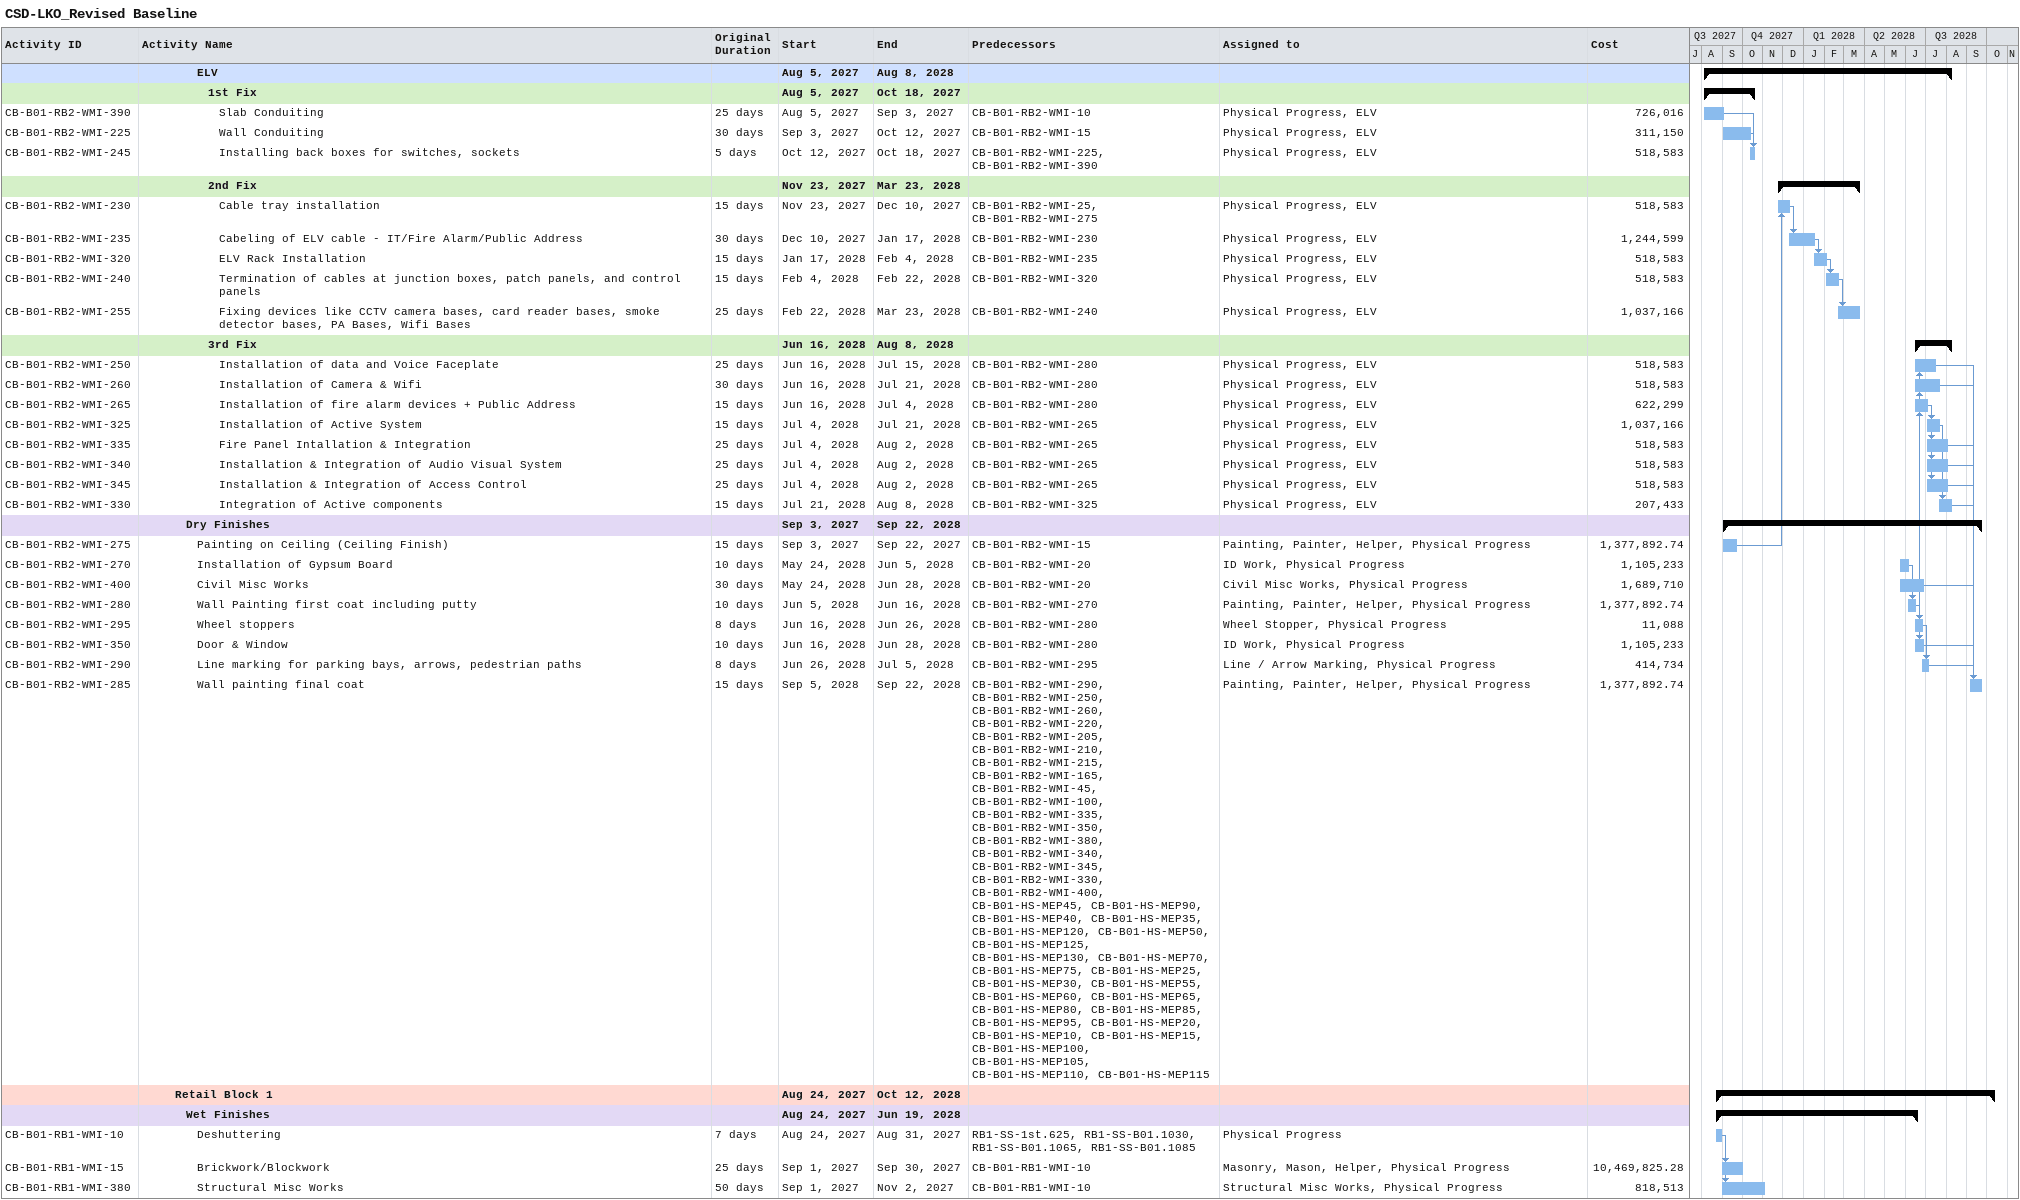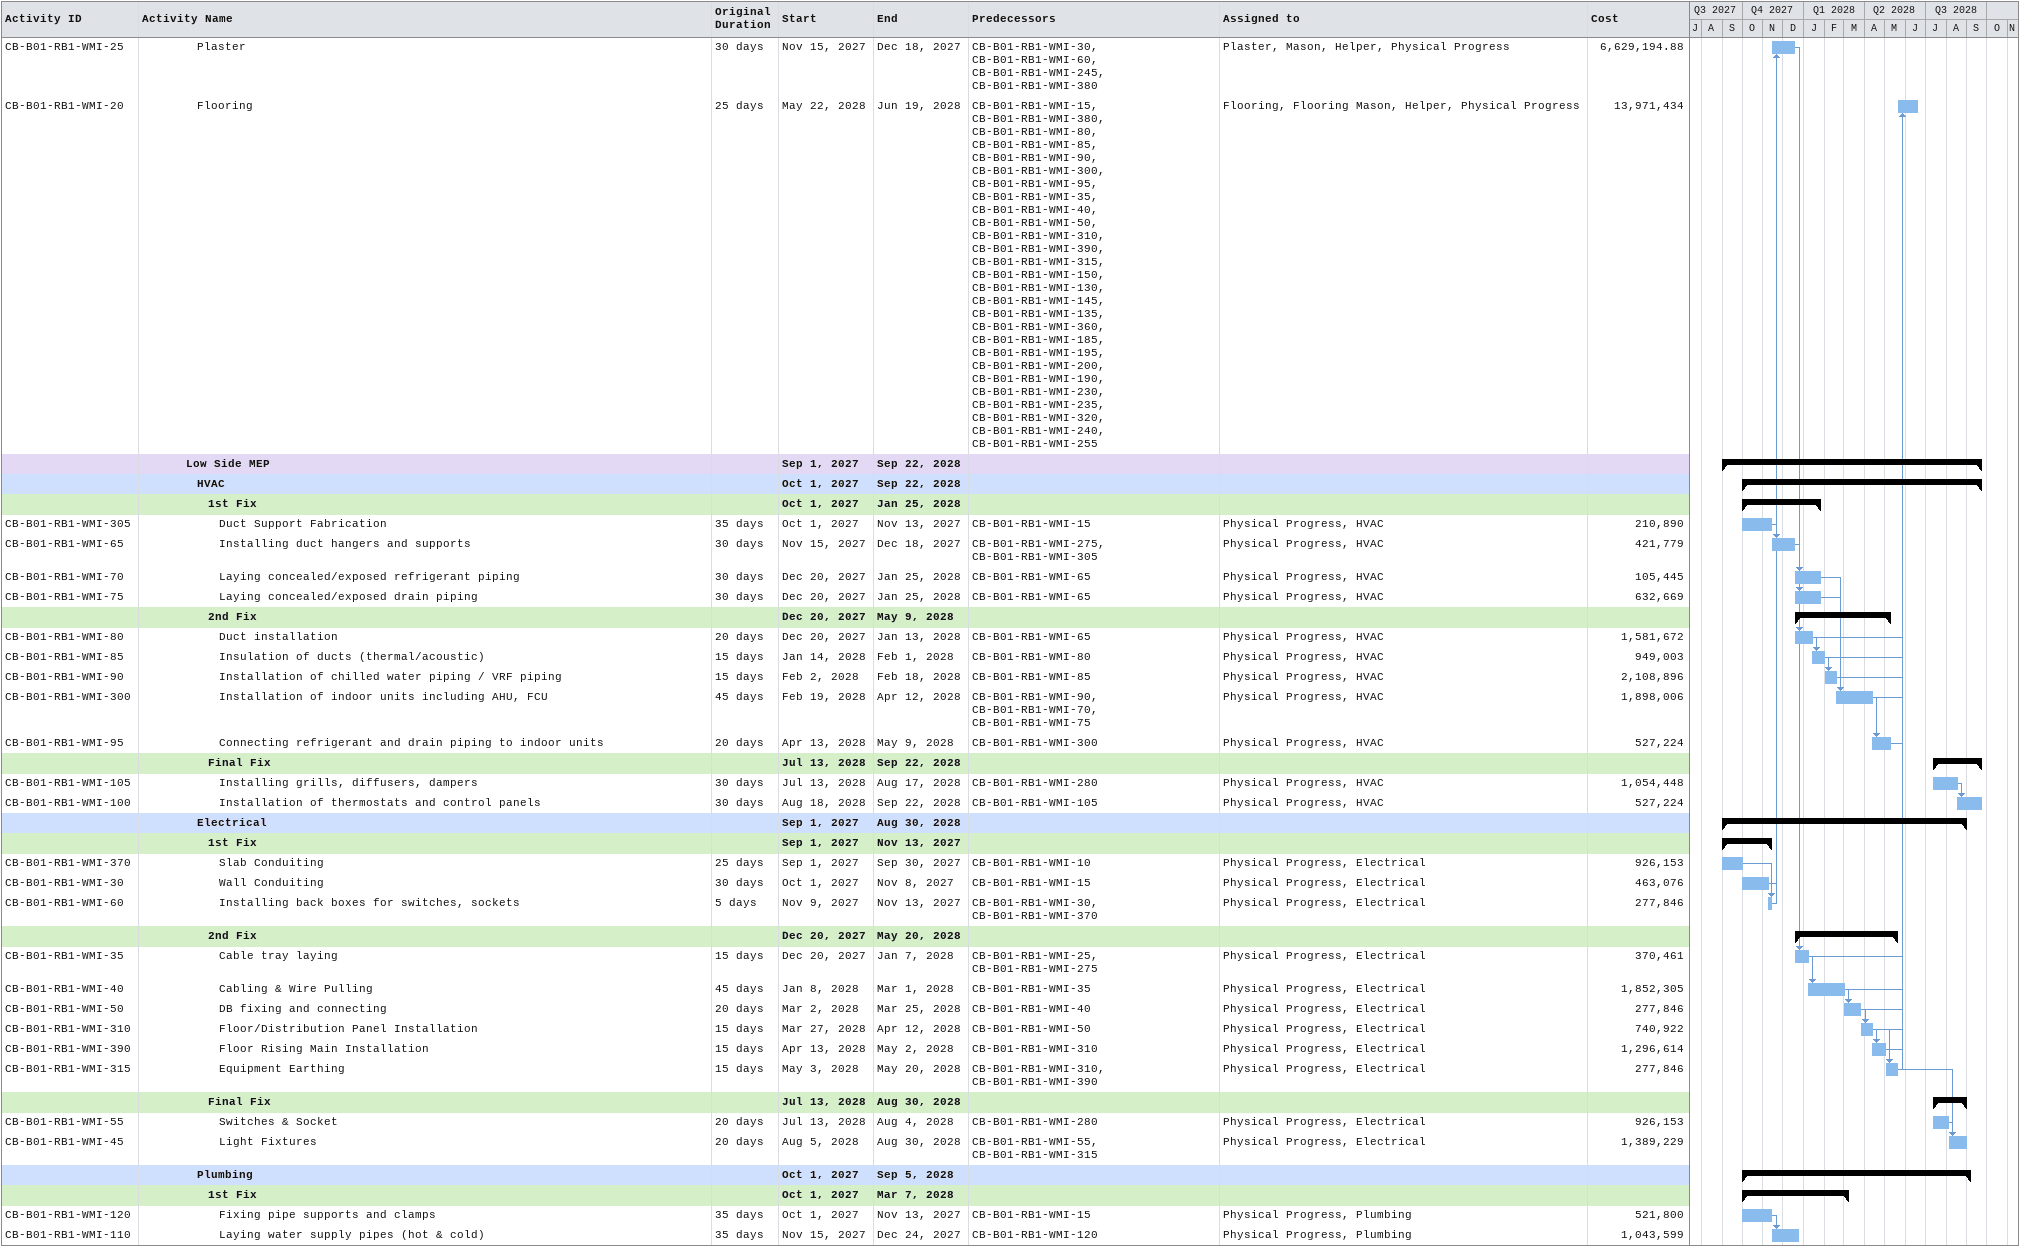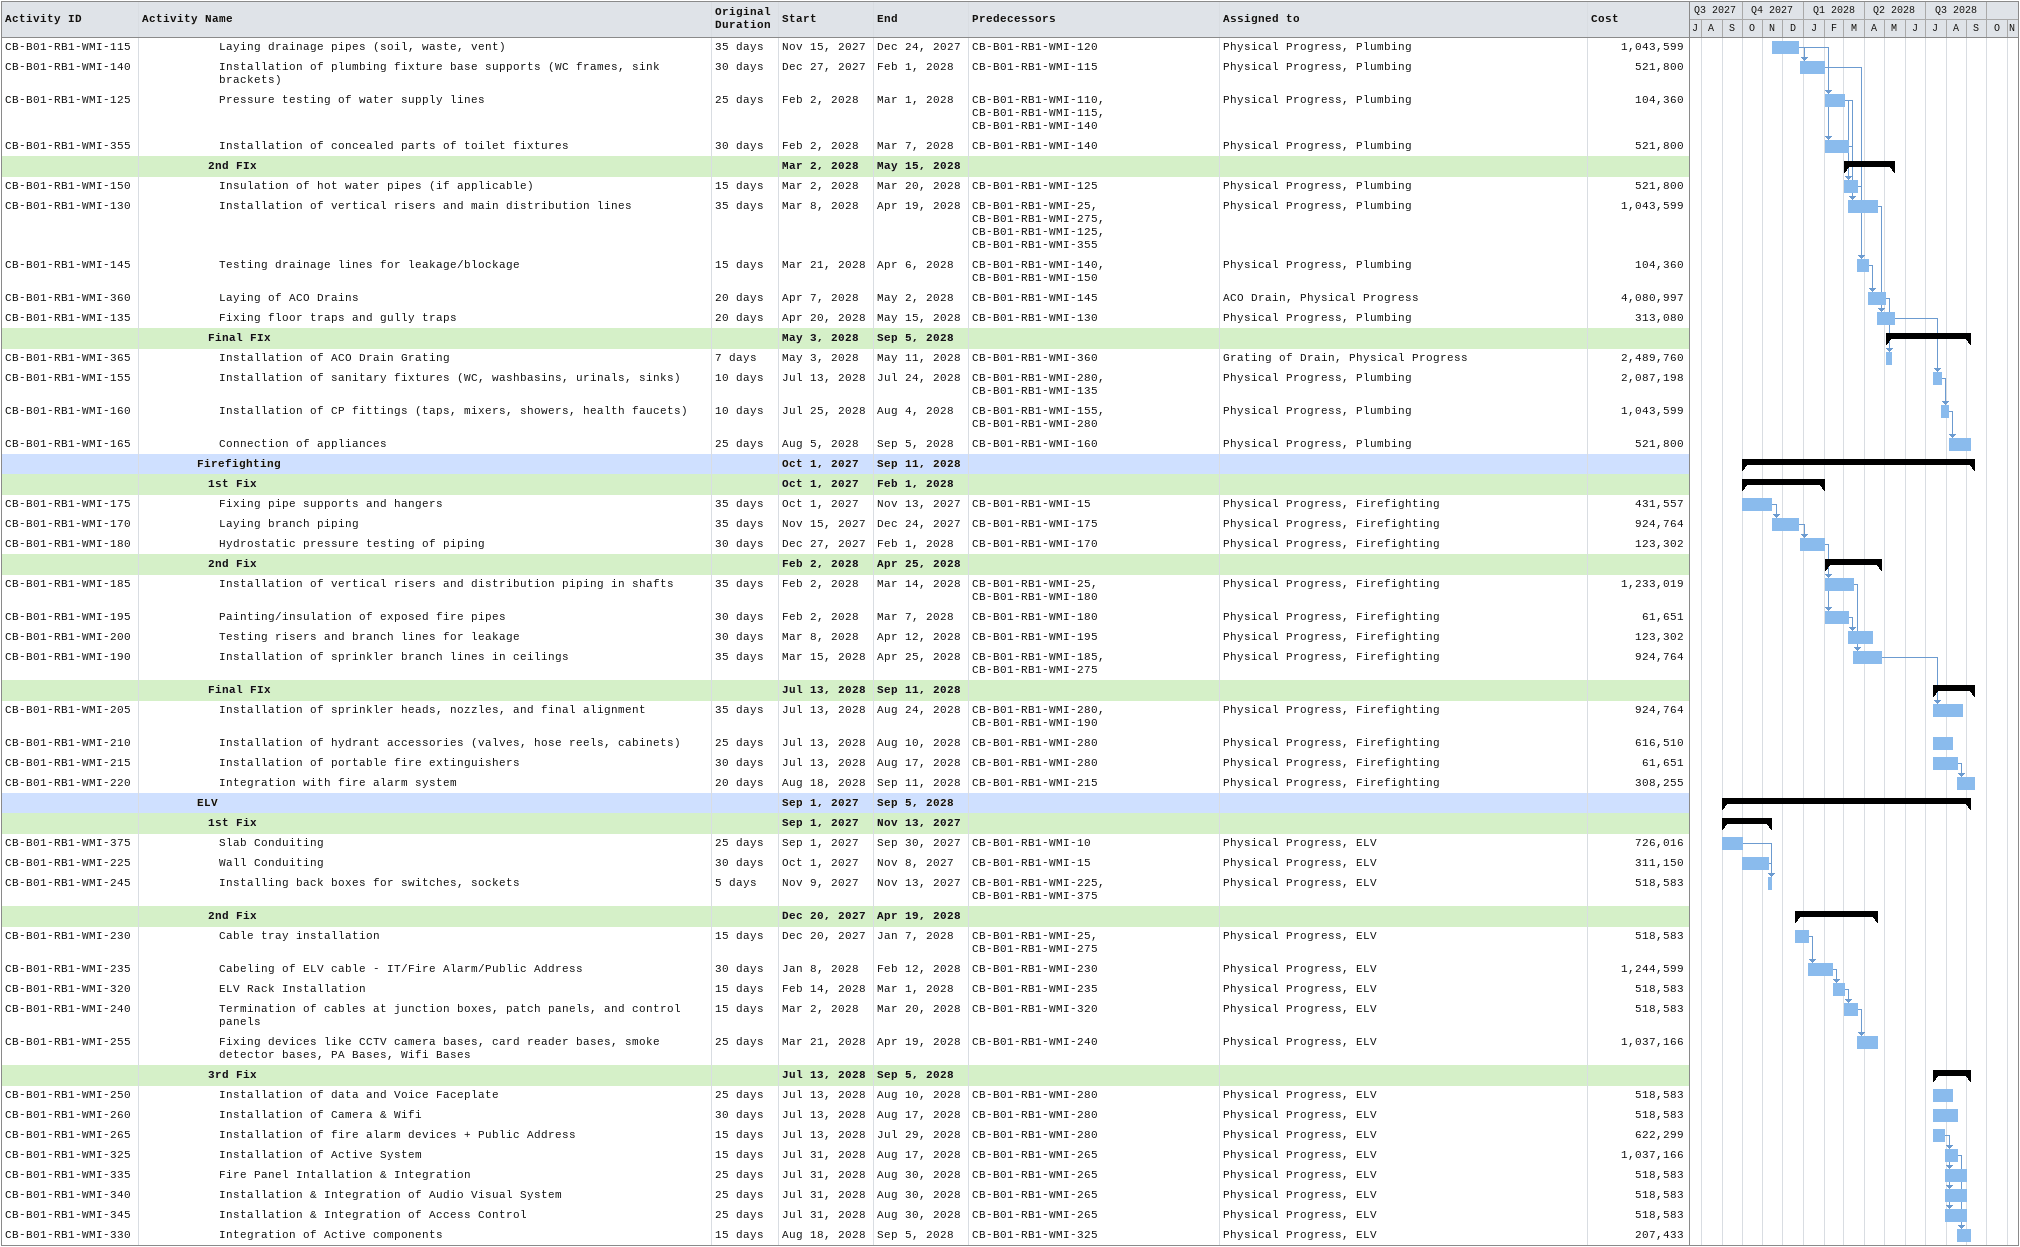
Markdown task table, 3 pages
CSD-LKO_Revised Baseline

| ID | Level | Task | Original duration | Start | Finish | Predecessors | Resources | Cost |
|---|---|---|---|---|---|---|---|---|
|  | 6 | **ELV** |  | 2027-08-05 | 2028-08-08 |  |  |  |
|  | 7 | **1st Fix** |  | 2027-08-05 | 2027-10-18 |  |  |  |
| CB-B01-RB2-WMI-390 | 8 | Slab Conduiting | 25d | 2027-08-05 | 2027-09-03 | CB-B01-RB2-WMI-10 | Physical Progress, ELV | 726016 |
| CB-B01-RB2-WMI-225 | 8 | Wall Conduiting | 30d | 2027-09-03 | 2027-10-12 | CB-B01-RB2-WMI-15 | Physical Progress, ELV | 311150 |
| CB-B01-RB2-WMI-245 | 8 | Installing back boxes for switches, sockets | 5d | 2027-10-12 | 2027-10-18 | CB-B01-RB2-WMI-225, CB-B01-RB2-WMI-390 | Physical Progress, ELV | 518583 |
|  | 7 | **2nd Fix** |  | 2027-11-23 | 2028-03-23 |  |  |  |
| CB-B01-RB2-WMI-230 | 8 | Cable tray installation | 15d | 2027-11-23 | 2027-12-10 | CB-B01-RB2-WMI-25, CB-B01-RB2-WMI-275 | Physical Progress, ELV | 518583 |
| CB-B01-RB2-WMI-235 | 8 | Cabeling of ELV cable - IT/Fire Alarm/Public Address | 30d | 2027-12-10 | 2028-01-17 | CB-B01-RB2-WMI-230 | Physical Progress, ELV | 1244599 |
| CB-B01-RB2-WMI-320 | 8 | ELV Rack Installation | 15d | 2028-01-17 | 2028-02-04 | CB-B01-RB2-WMI-235 | Physical Progress, ELV | 518583 |
| CB-B01-RB2-WMI-240 | 8 | Termination of cables at junction boxes, patch panels, and control panels | 15d | 2028-02-04 | 2028-02-22 | CB-B01-RB2-WMI-320 | Physical Progress, ELV | 518583 |
| CB-B01-RB2-WMI-255 | 8 | Fixing devices like CCTV camera bases, card reader bases, smoke detector bases, PA Bases, Wifi Bases | 25d | 2028-02-22 | 2028-03-23 | CB-B01-RB2-WMI-240 | Physical Progress, ELV | 1037166 |
|  | 7 | **3rd Fix** |  | 2028-06-16 | 2028-08-08 |  |  |  |
| CB-B01-RB2-WMI-250 | 8 | Installation of data and Voice Faceplate | 25d | 2028-06-16 | 2028-07-15 | CB-B01-RB2-WMI-280 | Physical Progress, ELV | 518583 |
| CB-B01-RB2-WMI-260 | 8 | Installation of Camera & Wifi | 30d | 2028-06-16 | 2028-07-21 | CB-B01-RB2-WMI-280 | Physical Progress, ELV | 518583 |
| CB-B01-RB2-WMI-265 | 8 | Installation of fire alarm devices + Public Address | 15d | 2028-06-16 | 2028-07-04 | CB-B01-RB2-WMI-280 | Physical Progress, ELV | 622299 |
| CB-B01-RB2-WMI-325 | 8 | Installation of Active System | 15d | 2028-07-04 | 2028-07-21 | CB-B01-RB2-WMI-265 | Physical Progress, ELV | 1037166 |
| CB-B01-RB2-WMI-335 | 8 | Fire Panel Intallation & Integration | 25d | 2028-07-04 | 2028-08-02 | CB-B01-RB2-WMI-265 | Physical Progress, ELV | 518583 |
| CB-B01-RB2-WMI-340 | 8 | Installation & Integration of Audio Visual System | 25d | 2028-07-04 | 2028-08-02 | CB-B01-RB2-WMI-265 | Physical Progress, ELV | 518583 |
| CB-B01-RB2-WMI-345 | 8 | Installation & Integration of Access Control | 25d | 2028-07-04 | 2028-08-02 | CB-B01-RB2-WMI-265 | Physical Progress, ELV | 518583 |
| CB-B01-RB2-WMI-330 | 8 | Integration of Active components | 15d | 2028-07-21 | 2028-08-08 | CB-B01-RB2-WMI-325 | Physical Progress, ELV | 207433 |
|  | 5 | **Dry Finishes** |  | 2027-09-03 | 2028-09-22 |  |  |  |
| CB-B01-RB2-WMI-275 | 6 | Painting on Ceiling (Ceiling Finish) | 15d | 2027-09-03 | 2027-09-22 | CB-B01-RB2-WMI-15 | Painting, Painter, Helper, Physical Progress | 1377892.74 |
| CB-B01-RB2-WMI-270 | 6 | Installation of Gypsum Board | 10d | 2028-05-24 | 2028-06-05 | CB-B01-RB2-WMI-20 | ID Work, Physical Progress | 1105233 |
| CB-B01-RB2-WMI-400 | 6 | Civil Misc Works | 30d | 2028-05-24 | 2028-06-28 | CB-B01-RB2-WMI-20 | Civil Misc Works, Physical Progress | 1689710 |
| CB-B01-RB2-WMI-280 | 6 | Wall Painting first coat including putty | 10d | 2028-06-05 | 2028-06-16 | CB-B01-RB2-WMI-270 | Painting, Painter, Helper, Physical Progress | 1377892.74 |
| CB-B01-RB2-WMI-295 | 6 | Wheel stoppers | 8d | 2028-06-16 | 2028-06-26 | CB-B01-RB2-WMI-280 | Wheel Stopper, Physical Progress | 11088 |
| CB-B01-RB2-WMI-350 | 6 | Door & Window | 10d | 2028-06-16 | 2028-06-28 | CB-B01-RB2-WMI-280 | ID Work, Physical Progress | 1105233 |
| CB-B01-RB2-WMI-290 | 6 | Line marking for parking bays, arrows, pedestrian paths | 8d | 2028-06-26 | 2028-07-05 | CB-B01-RB2-WMI-295 | Line / Arrow Marking, Physical Progress | 414734 |
| CB-B01-RB2-WMI-285 | 6 | Wall painting final coat | 15d | 2028-09-05 | 2028-09-22 | CB-B01-RB2-WMI-290, CB-B01-RB2-WMI-250, CB-B01-RB2-WMI-260, CB-B01-RB2-WMI-220, CB-B01-RB2-WMI-205, CB-B01-RB2-WMI-210, CB-B01-RB2-WMI-215, CB-B01-RB2-WMI-165, CB-B01-RB2-WMI-45, CB-B01-RB2-WMI-100, CB-B01-RB2-WMI-335, CB-B01-RB2-WMI-350, CB-B01-RB2-WMI-380, CB-B01-RB2-WMI-340, CB-B01-RB2-WMI-345, CB-B01-RB2-WMI-330, CB-B01-RB2-WMI-400, CB-B01-HS-MEP45, CB-B01-HS-MEP90, CB-B01-HS-MEP40, CB-B01-HS-MEP35, CB-B01-HS-MEP120, CB-B01-HS-MEP50, CB-B01-HS-MEP125, CB-B01-HS-MEP130, CB-B01-HS-MEP70, CB-B01-HS-MEP75, CB-B01-HS-MEP25, CB-B01-HS-MEP30, CB-B01-HS-MEP55, CB-B01-HS-MEP60, CB-B01-HS-MEP65, CB-B01-HS-MEP80, CB-B01-HS-MEP85, CB-B01-HS-MEP95, CB-B01-HS-MEP20, CB-B01-HS-MEP10, CB-B01-HS-MEP15, CB-B01-HS-MEP100, CB-B01-HS-MEP105, CB-B01-HS-MEP110, CB-B01-HS-MEP115 | Painting, Painter, Helper, Physical Progress | 1377892.74 |
|  | 4 | **Retail Block 1** |  | 2027-08-24 | 2028-10-12 |  |  |  |
|  | 5 | **Wet Finishes** |  | 2027-08-24 | 2028-06-19 |  |  |  |
| CB-B01-RB1-WMI-10 | 6 | Deshuttering | 7d | 2027-08-24 | 2027-08-31 | RB1-SS-1st.625, RB1-SS-B01.1030, RB1-SS-B01.1065, RB1-SS-B01.1085 | Physical Progress |  |
| CB-B01-RB1-WMI-15 | 6 | Brickwork/Blockwork | 25d | 2027-09-01 | 2027-09-30 | CB-B01-RB1-WMI-10 | Masonry, Mason, Helper, Physical Progress | 10469825.28 |
| CB-B01-RB1-WMI-380 | 6 | Structural Misc Works | 50d | 2027-09-01 | 2027-11-02 | CB-B01-RB1-WMI-10 | Structural Misc Works, Physical Progress | 818513 |
| CB-B01-RB1-WMI-25 | 6 | Plaster | 30d | 2027-11-15 | 2027-12-18 | CB-B01-RB1-WMI-30, CB-B01-RB1-WMI-60, CB-B01-RB1-WMI-245, CB-B01-RB1-WMI-380 | Plaster, Mason, Helper, Physical Progress | 6629194.88 |
| CB-B01-RB1-WMI-20 | 6 | Flooring | 25d | 2028-05-22 | 2028-06-19 | CB-B01-RB1-WMI-15, CB-B01-RB1-WMI-380, CB-B01-RB1-WMI-80, CB-B01-RB1-WMI-85, CB-B01-RB1-WMI-90, CB-B01-RB1-WMI-300, CB-B01-RB1-WMI-95, CB-B01-RB1-WMI-35, CB-B01-RB1-WMI-40, CB-B01-RB1-WMI-50, CB-B01-RB1-WMI-310, CB-B01-RB1-WMI-390, CB-B01-RB1-WMI-315, CB-B01-RB1-WMI-150, CB-B01-RB1-WMI-130, CB-B01-RB1-WMI-145, CB-B01-RB1-WMI-135, CB-B01-RB1-WMI-360, CB-B01-RB1-WMI-185, CB-B01-RB1-WMI-195, CB-B01-RB1-WMI-200, CB-B01-RB1-WMI-190, CB-B01-RB1-WMI-230, CB-B01-RB1-WMI-235, CB-B01-RB1-WMI-320, CB-B01-RB1-WMI-240, CB-B01-RB1-WMI-255 | Flooring, Flooring Mason, Helper, Physical Progress | 13971434 |
|  | 5 | **Low Side MEP** |  | 2027-09-01 | 2028-09-22 |  |  |  |
|  | 6 | **HVAC** |  | 2027-10-01 | 2028-09-22 |  |  |  |
|  | 7 | **1st Fix** |  | 2027-10-01 | 2028-01-25 |  |  |  |
| CB-B01-RB1-WMI-305 | 8 | Duct Support Fabrication | 35d | 2027-10-01 | 2027-11-13 | CB-B01-RB1-WMI-15 | Physical Progress, HVAC | 210890 |
| CB-B01-RB1-WMI-65 | 8 | Installing duct hangers and supports | 30d | 2027-11-15 | 2027-12-18 | CB-B01-RB1-WMI-275, CB-B01-RB1-WMI-305 | Physical Progress, HVAC | 421779 |
| CB-B01-RB1-WMI-70 | 8 | Laying concealed/exposed refrigerant piping | 30d | 2027-12-20 | 2028-01-25 | CB-B01-RB1-WMI-65 | Physical Progress, HVAC | 105445 |
| CB-B01-RB1-WMI-75 | 8 | Laying concealed/exposed drain piping | 30d | 2027-12-20 | 2028-01-25 | CB-B01-RB1-WMI-65 | Physical Progress, HVAC | 632669 |
|  | 7 | **2nd Fix** |  | 2027-12-20 | 2028-05-09 |  |  |  |
| CB-B01-RB1-WMI-80 | 8 | Duct installation | 20d | 2027-12-20 | 2028-01-13 | CB-B01-RB1-WMI-65 | Physical Progress, HVAC | 1581672 |
| CB-B01-RB1-WMI-85 | 8 | Insulation of ducts (thermal/acoustic) | 15d | 2028-01-14 | 2028-02-01 | CB-B01-RB1-WMI-80 | Physical Progress, HVAC | 949003 |
| CB-B01-RB1-WMI-90 | 8 | Installation of chilled water piping / VRF piping | 15d | 2028-02-02 | 2028-02-18 | CB-B01-RB1-WMI-85 | Physical Progress, HVAC | 2108896 |
| CB-B01-RB1-WMI-300 | 8 | Installation of indoor units including AHU, FCU | 45d | 2028-02-19 | 2028-04-12 | CB-B01-RB1-WMI-90, CB-B01-RB1-WMI-70, CB-B01-RB1-WMI-75 | Physical Progress, HVAC | 1898006 |
| CB-B01-RB1-WMI-95 | 8 | Connecting refrigerant and drain piping to indoor units | 20d | 2028-04-13 | 2028-05-09 | CB-B01-RB1-WMI-300 | Physical Progress, HVAC | 527224 |
|  | 7 | **Final Fix** |  | 2028-07-13 | 2028-09-22 |  |  |  |
| CB-B01-RB1-WMI-105 | 8 | Installing grills, diffusers, dampers | 30d | 2028-07-13 | 2028-08-17 | CB-B01-RB1-WMI-280 | Physical Progress, HVAC | 1054448 |
| CB-B01-RB1-WMI-100 | 8 | Installation of thermostats and control panels | 30d | 2028-08-18 | 2028-09-22 | CB-B01-RB1-WMI-105 | Physical Progress, HVAC | 527224 |
|  | 6 | **Electrical** |  | 2027-09-01 | 2028-08-30 |  |  |  |
|  | 7 | **1st Fix** |  | 2027-09-01 | 2027-11-13 |  |  |  |
| CB-B01-RB1-WMI-370 | 8 | Slab Conduiting | 25d | 2027-09-01 | 2027-09-30 | CB-B01-RB1-WMI-10 | Physical Progress, Electrical | 926153 |
| CB-B01-RB1-WMI-30 | 8 | Wall Conduiting | 30d | 2027-10-01 | 2027-11-08 | CB-B01-RB1-WMI-15 | Physical Progress, Electrical | 463076 |
| CB-B01-RB1-WMI-60 | 8 | Installing back boxes for switches, sockets | 5d | 2027-11-09 | 2027-11-13 | CB-B01-RB1-WMI-30, CB-B01-RB1-WMI-370 | Physical Progress, Electrical | 277846 |
|  | 7 | **2nd Fix** |  | 2027-12-20 | 2028-05-20 |  |  |  |
| CB-B01-RB1-WMI-35 | 8 | Cable tray laying | 15d | 2027-12-20 | 2028-01-07 | CB-B01-RB1-WMI-25, CB-B01-RB1-WMI-275 | Physical Progress, Electrical | 370461 |
| CB-B01-RB1-WMI-40 | 8 | Cabling & Wire Pulling | 45d | 2028-01-08 | 2028-03-01 | CB-B01-RB1-WMI-35 | Physical Progress, Electrical | 1852305 |
| CB-B01-RB1-WMI-50 | 8 | DB fixing and connecting | 20d | 2028-03-02 | 2028-03-25 | CB-B01-RB1-WMI-40 | Physical Progress, Electrical | 277846 |
| CB-B01-RB1-WMI-310 | 8 | Floor/Distribution Panel Installation | 15d | 2028-03-27 | 2028-04-12 | CB-B01-RB1-WMI-50 | Physical Progress, Electrical | 740922 |
| CB-B01-RB1-WMI-390 | 8 | Floor Rising Main Installation | 15d | 2028-04-13 | 2028-05-02 | CB-B01-RB1-WMI-310 | Physical Progress, Electrical | 1296614 |
| CB-B01-RB1-WMI-315 | 8 | Equipment Earthing | 15d | 2028-05-03 | 2028-05-20 | CB-B01-RB1-WMI-310, CB-B01-RB1-WMI-390 | Physical Progress, Electrical | 277846 |
|  | 7 | **Final Fix** |  | 2028-07-13 | 2028-08-30 |  |  |  |
| CB-B01-RB1-WMI-55 | 8 | Switches & Socket | 20d | 2028-07-13 | 2028-08-04 | CB-B01-RB1-WMI-280 | Physical Progress, Electrical | 926153 |
| CB-B01-RB1-WMI-45 | 8 | Light Fixtures | 20d | 2028-08-05 | 2028-08-30 | CB-B01-RB1-WMI-55, CB-B01-RB1-WMI-315 | Physical Progress, Electrical | 1389229 |
|  | 6 | **Plumbing** |  | 2027-10-01 | 2028-09-05 |  |  |  |
|  | 7 | **1st Fix** |  | 2027-10-01 | 2028-03-07 |  |  |  |
| CB-B01-RB1-WMI-120 | 8 | Fixing pipe supports and clamps | 35d | 2027-10-01 | 2027-11-13 | CB-B01-RB1-WMI-15 | Physical Progress, Plumbing | 521800 |
| CB-B01-RB1-WMI-110 | 8 | Laying water supply pipes (hot & cold) | 35d | 2027-11-15 | 2027-12-24 | CB-B01-RB1-WMI-120 | Physical Progress, Plumbing | 1043599 |
| CB-B01-RB1-WMI-115 | 8 | Laying drainage pipes (soil, waste, vent) | 35d | 2027-11-15 | 2027-12-24 | CB-B01-RB1-WMI-120 | Physical Progress, Plumbing | 1043599 |
| CB-B01-RB1-WMI-140 | 8 | Installation of plumbing fixture base supports (WC frames, sink brackets) | 30d | 2027-12-27 | 2028-02-01 | CB-B01-RB1-WMI-115 | Physical Progress, Plumbing | 521800 |
| CB-B01-RB1-WMI-125 | 8 | Pressure testing of water supply lines | 25d | 2028-02-02 | 2028-03-01 | CB-B01-RB1-WMI-110, CB-B01-RB1-WMI-115, CB-B01-RB1-WMI-140 | Physical Progress, Plumbing | 104360 |
| CB-B01-RB1-WMI-355 | 8 | Installation of concealed parts of toilet fixtures | 30d | 2028-02-02 | 2028-03-07 | CB-B01-RB1-WMI-140 | Physical Progress, Plumbing | 521800 |
|  | 7 | **2nd FIx** |  | 2028-03-02 | 2028-05-15 |  |  |  |
| CB-B01-RB1-WMI-150 | 8 | Insulation of hot water pipes (if applicable) | 15d | 2028-03-02 | 2028-03-20 | CB-B01-RB1-WMI-125 | Physical Progress, Plumbing | 521800 |
| CB-B01-RB1-WMI-130 | 8 | Installation of vertical risers and main distribution lines | 35d | 2028-03-08 | 2028-04-19 | CB-B01-RB1-WMI-25, CB-B01-RB1-WMI-275, CB-B01-RB1-WMI-125, CB-B01-RB1-WMI-355 | Physical Progress, Plumbing | 1043599 |
| CB-B01-RB1-WMI-145 | 8 | Testing drainage lines for leakage/blockage | 15d | 2028-03-21 | 2028-04-06 | CB-B01-RB1-WMI-140, CB-B01-RB1-WMI-150 | Physical Progress, Plumbing | 104360 |
| CB-B01-RB1-WMI-360 | 8 | Laying of ACO Drains | 20d | 2028-04-07 | 2028-05-02 | CB-B01-RB1-WMI-145 | ACO Drain, Physical Progress | 4080997 |
| CB-B01-RB1-WMI-135 | 8 | Fixing floor traps and gully traps | 20d | 2028-04-20 | 2028-05-15 | CB-B01-RB1-WMI-130 | Physical Progress, Plumbing | 313080 |
|  | 7 | **Final FIx** |  | 2028-05-03 | 2028-09-05 |  |  |  |
| CB-B01-RB1-WMI-365 | 8 | Installation of ACO Drain Grating | 7d | 2028-05-03 | 2028-05-11 | CB-B01-RB1-WMI-360 | Grating of Drain, Physical Progress | 2489760 |
| CB-B01-RB1-WMI-155 | 8 | Installation of sanitary fixtures (WC, washbasins, urinals, sinks) | 10d | 2028-07-13 | 2028-07-24 | CB-B01-RB1-WMI-280, CB-B01-RB1-WMI-135 | Physical Progress, Plumbing | 2087198 |
| CB-B01-RB1-WMI-160 | 8 | Installation of CP fittings (taps, mixers, showers, health faucets) | 10d | 2028-07-25 | 2028-08-04 | CB-B01-RB1-WMI-155, CB-B01-RB1-WMI-280 | Physical Progress, Plumbing | 1043599 |
| CB-B01-RB1-WMI-165 | 8 | Connection of appliances | 25d | 2028-08-05 | 2028-09-05 | CB-B01-RB1-WMI-160 | Physical Progress, Plumbing | 521800 |
|  | 6 | **Firefighting** |  | 2027-10-01 | 2028-09-11 |  |  |  |
|  | 7 | **1st Fix** |  | 2027-10-01 | 2028-02-01 |  |  |  |
| CB-B01-RB1-WMI-175 | 8 | Fixing pipe supports and hangers | 35d | 2027-10-01 | 2027-11-13 | CB-B01-RB1-WMI-15 | Physical Progress, Firefighting | 431557 |
| CB-B01-RB1-WMI-170 | 8 | Laying branch piping | 35d | 2027-11-15 | 2027-12-24 | CB-B01-RB1-WMI-175 | Physical Progress, Firefighting | 924764 |
| CB-B01-RB1-WMI-180 | 8 | Hydrostatic pressure testing of piping | 30d | 2027-12-27 | 2028-02-01 | CB-B01-RB1-WMI-170 | Physical Progress, Firefighting | 123302 |
|  | 7 | **2nd Fix** |  | 2028-02-02 | 2028-04-25 |  |  |  |
| CB-B01-RB1-WMI-185 | 8 | Installation of vertical risers and distribution piping in shafts | 35d | 2028-02-02 | 2028-03-14 | CB-B01-RB1-WMI-25, CB-B01-RB1-WMI-180 | Physical Progress, Firefighting | 1233019 |
| CB-B01-RB1-WMI-195 | 8 | Painting/insulation of exposed fire pipes | 30d | 2028-02-02 | 2028-03-07 | CB-B01-RB1-WMI-180 | Physical Progress, Firefighting | 61651 |
| CB-B01-RB1-WMI-200 | 8 | Testing risers and branch lines for leakage | 30d | 2028-03-08 | 2028-04-12 | CB-B01-RB1-WMI-195 | Physical Progress, Firefighting | 123302 |
| CB-B01-RB1-WMI-190 | 8 | Installation of sprinkler branch lines in ceilings | 35d | 2028-03-15 | 2028-04-25 | CB-B01-RB1-WMI-185, CB-B01-RB1-WMI-275 | Physical Progress, Firefighting | 924764 |
|  | 7 | **Final FIx** |  | 2028-07-13 | 2028-09-11 |  |  |  |
| CB-B01-RB1-WMI-205 | 8 | Installation of sprinkler heads, nozzles, and final alignment | 35d | 2028-07-13 | 2028-08-24 | CB-B01-RB1-WMI-280, CB-B01-RB1-WMI-190 | Physical Progress, Firefighting | 924764 |
| CB-B01-RB1-WMI-210 | 8 | Installation of hydrant accessories (valves, hose reels, cabinets) | 25d | 2028-07-13 | 2028-08-10 | CB-B01-RB1-WMI-280 | Physical Progress, Firefighting | 616510 |
| CB-B01-RB1-WMI-215 | 8 | Installation of portable fire extinguishers | 30d | 2028-07-13 | 2028-08-17 | CB-B01-RB1-WMI-280 | Physical Progress, Firefighting | 61651 |
| CB-B01-RB1-WMI-220 | 8 | Integration with fire alarm system | 20d | 2028-08-18 | 2028-09-11 | CB-B01-RB1-WMI-215 | Physical Progress, Firefighting | 308255 |
|  | 6 | **ELV** |  | 2027-09-01 | 2028-09-05 |  |  |  |
|  | 7 | **1st Fix** |  | 2027-09-01 | 2027-11-13 |  |  |  |
| CB-B01-RB1-WMI-375 | 8 | Slab Conduiting | 25d | 2027-09-01 | 2027-09-30 | CB-B01-RB1-WMI-10 | Physical Progress, ELV | 726016 |
| CB-B01-RB1-WMI-225 | 8 | Wall Conduiting | 30d | 2027-10-01 | 2027-11-08 | CB-B01-RB1-WMI-15 | Physical Progress, ELV | 311150 |
| CB-B01-RB1-WMI-245 | 8 | Installing back boxes for switches, sockets | 5d | 2027-11-09 | 2027-11-13 | CB-B01-RB1-WMI-225, CB-B01-RB1-WMI-375 | Physical Progress, ELV | 518583 |
|  | 7 | **2nd Fix** |  | 2027-12-20 | 2028-04-19 |  |  |  |
| CB-B01-RB1-WMI-230 | 8 | Cable tray installation | 15d | 2027-12-20 | 2028-01-07 | CB-B01-RB1-WMI-25, CB-B01-RB1-WMI-275 | Physical Progress, ELV | 518583 |
| CB-B01-RB1-WMI-235 | 8 | Cabeling of ELV cable - IT/Fire Alarm/Public Address | 30d | 2028-01-08 | 2028-02-12 | CB-B01-RB1-WMI-230 | Physical Progress, ELV | 1244599 |
| CB-B01-RB1-WMI-320 | 8 | ELV Rack Installation | 15d | 2028-02-14 | 2028-03-01 | CB-B01-RB1-WMI-235 | Physical Progress, ELV | 518583 |
| CB-B01-RB1-WMI-240 | 8 | Termination of cables at junction boxes, patch panels, and control panels | 15d | 2028-03-02 | 2028-03-20 | CB-B01-RB1-WMI-320 | Physical Progress, ELV | 518583 |
| CB-B01-RB1-WMI-255 | 8 | Fixing devices like CCTV camera bases, card reader bases, smoke detector bases, PA Bases, Wifi Bases | 25d | 2028-03-21 | 2028-04-19 | CB-B01-RB1-WMI-240 | Physical Progress, ELV | 1037166 |
|  | 7 | **3rd Fix** |  | 2028-07-13 | 2028-09-05 |  |  |  |
| CB-B01-RB1-WMI-250 | 8 | Installation of data and Voice Faceplate | 25d | 2028-07-13 | 2028-08-10 | CB-B01-RB1-WMI-280 | Physical Progress, ELV | 518583 |
| CB-B01-RB1-WMI-260 | 8 | Installation of Camera & Wifi | 30d | 2028-07-13 | 2028-08-17 | CB-B01-RB1-WMI-280 | Physical Progress, ELV | 518583 |
| CB-B01-RB1-WMI-265 | 8 | Installation of fire alarm devices + Public Address | 15d | 2028-07-13 | 2028-07-29 | CB-B01-RB1-WMI-280 | Physical Progress, ELV | 622299 |
| CB-B01-RB1-WMI-325 | 8 | Installation of Active System | 15d | 2028-07-31 | 2028-08-17 | CB-B01-RB1-WMI-265 | Physical Progress, ELV | 1037166 |
| CB-B01-RB1-WMI-335 | 8 | Fire Panel Intallation & Integration | 25d | 2028-07-31 | 2028-08-30 | CB-B01-RB1-WMI-265 | Physical Progress, ELV | 518583 |
| CB-B01-RB1-WMI-340 | 8 | Installation & Integration of Audio Visual System | 25d | 2028-07-31 | 2028-08-30 | CB-B01-RB1-WMI-265 | Physical Progress, ELV | 518583 |
| CB-B01-RB1-WMI-345 | 8 | Installation & Integration of Access Control | 25d | 2028-07-31 | 2028-08-30 | CB-B01-RB1-WMI-265 | Physical Progress, ELV | 518583 |
| CB-B01-RB1-WMI-330 | 8 | Integration of Active components | 15d | 2028-08-18 | 2028-09-05 | CB-B01-RB1-WMI-325 | Physical Progress, ELV | 207433 |
